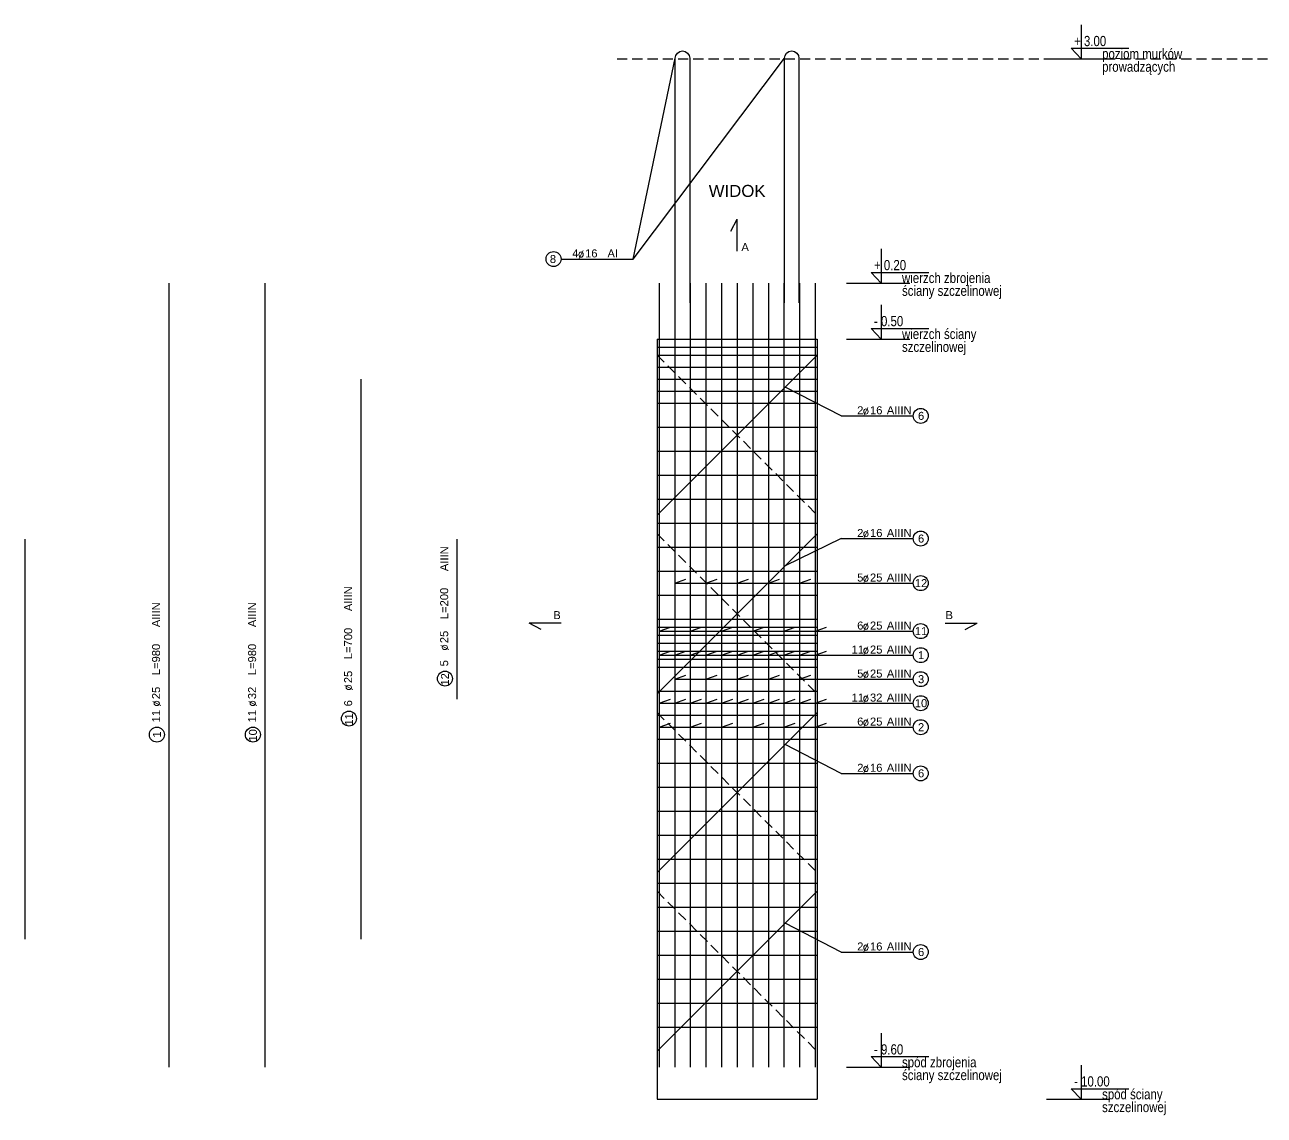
# Model space of a CAD drawing. Extents: x -5033 to 9347, y -16423 to -2430.
# Drawn here: x 2190 to 3739, y -14313 to -12950 of the extents above; entities that cross this region are included whole.
import ezdxf
from ezdxf.enums import TextEntityAlignment as Align

# ---------------------------------------------------------------- set-up
doc = ezdxf.new("R2010")
doc.units = 0
doc.header["$MEASUREMENT"] = 0
doc.linetypes.add('DASHED', pattern=[19.05, 12.7, -6.35])
for name, color, linetype in [('__SOL-KOTY_WYSOKOSCIOWE', 4, 'CONTINUOUS'), ('__SOL-OPISY', 4, 'CONTINUOUS'), ('__SOL-PRZERYWANA', 253, 'DASHED'), ('__SOL-WIDOK', 4, 'CONTINUOUS'), ('__SOL-ZBROJENIE', 3, 'CONTINUOUS')]:
    doc.layers.add(name, color=color, linetype=linetype)
doc.styles.add('ARIAL', font='arial.ttf', dxfattribs={"height": 2.5})
doc.styles.add('SIMPLEX', font='SIMPLEX.SHX', dxfattribs={"width": 0.8})
doc.styles.get("Standard").update_dxf_attribs({"font": 'arial.ttf'})

# ---------------------------------------------------------------- blocks, each defined once
blk = doc.blocks.new('OPIS_PRET_BEZ_LINII')
at = {"layer": '__SOL-OPISY'}
blk.add_circle((25.7, 0), 9.36, dxfattribs=at)
at = {"layer": '__SOL-OPISY', "style": 'SIMPLEX', "width": 0.9}
blk.add_text(' %%c ', height=10, dxfattribs=at).set_placement((64.7, -4.8), align=Align.CENTER)
at = {"layer": '__SOL-OPISY', "style": 'ARIAL', "width": 0.8}
blk.add_attdef('NUMER', text='', height=10, dxfattribs=at).set_placement((25.7, 0), align=Align.MIDDLE)
blk.add_attdef('ILOSC', text='', height=10, dxfattribs=at).set_placement((56.9, -5.1), align=Align.RIGHT)
for tag, p in [('SREDNICA', (71, -5.1)), ('DLUGOSC', (95.1, -5.2)), ('STAL', (144.7, -5.2))]:
    blk.add_attdef(tag, p, '', height=10, dxfattribs=at)
blk = doc.blocks.new('OPIS_PRAWY')
at = {"layer": '__SOL-OPISY'}
blk.add_line((0, 0), (90, 0), dxfattribs=at)
blk.add_circle((99.4, 0), 9.36, dxfattribs=at)
at = {"layer": '__SOL-OPISY', "style": 'SIMPLEX', "width": 0.9}
blk.add_text(' %%c ', height=10, dxfattribs=at).set_placement((20.9, 0.5))
at = {"layer": '__SOL-OPISY', "style": 'ARIAL', "width": 0.8}
blk.add_attdef('ILOSC', text='', height=10, dxfattribs=at).set_placement((27.1, 0.1), align=Align.RIGHT)
for tag, p in [('SREDNICA', (35.4, 0.1)), ('STAL', (58.4, 0.5))]:
    blk.add_attdef(tag, p, '', height=10, dxfattribs=at)
for tag, p in [('NUMER', (99.4, 0)), ('DLUGOSC', (52.8, -6.1))]:
    blk.add_attdef(tag, text='', height=10, dxfattribs=at).set_placement(p, align=Align.MIDDLE)
blk = doc.blocks.new('OPIS_LEWY')
at = {"layer": '__SOL-OPISY'}
blk.add_line((-90, 0), (0, 0), dxfattribs=at)
blk.add_circle((-99.4, 0), 9.36, dxfattribs=at)
at = {"layer": '__SOL-OPISY', "style": 'SIMPLEX', "width": 0.9}
blk.add_text(' %%c ', height=10, dxfattribs=at).set_placement((-75, 0.5))
at = {"layer": '__SOL-OPISY', "style": 'ARIAL', "width": 0.8}
for tag, p in [('NUMER', (-99.4, 0)), ('DLUGOSC', (-58.9, -6.6))]:
    blk.add_attdef(tag, text='', height=10, dxfattribs=at).set_placement(p, align=Align.MIDDLE)
blk.add_attdef('ILOSC', text='', height=10, dxfattribs=at).set_placement((-74, 0.1), align=Align.RIGHT)
for tag, p in [('SREDNICA', (-65.8, 0.1)), ('STAL', (-42.7, 0.3))]:
    blk.add_attdef(tag, p, '', height=10, dxfattribs=at)
blk = doc.blocks.new('KOTA')
at = {"layer": '__SOL-KOTY_WYSOKOSCIOWE'}
for p, q in [((0, 33.4), (0, 0)), ((-34, 0), (28, 0)), ((0, 0), (-9.9, 10.4)), ((-9.9, 10.4), (46.5, 10.4))]:
    blk.add_line(p, q, dxfattribs=at)
at = {"layer": '__SOL-KOTY_WYSOKOSCIOWE', "style": 'ARIAL', "width": 0.8}
blk.add_attdef('RZEDNA', (500.5, 15.9), '', height=10.4, dxfattribs=at)

msp = doc.modelspace()

# ---------------------------------------------------------------- linework, layer by layer
at = {"layer": '__SOL-OPISY'}
for p, q in [((2950, -13243), (3002.75, -12992)), ((2950, -13243), (3139.25, -12992)), ((3072, -13208), (3080, -13193)), ((3080, -13233), (3080, -13193)), ((3210, -13439), (3140, -13403)), ((3210, -13592.3), (3140, -13626.3)), ((3002, -13648), (3016.1, -13642.9)), ((3002, -13648), (3210, -13648)), ((3041, -13648), (3055.1, -13642.9)), ((3080, -13648), (3094.1, -13642.9)), ((3119, -13648), (3133.1, -13642.9)), ((3158, -13648), (3172.1, -13642.9)), ((2860, -13698), (2820, -13698)), ((2835, -13706), (2820, -13698)), ((2982.5, -13708), (2996.6, -13702.9)), ((3021.5, -13708), (3035.6, -13702.9)), ((3060.5, -13708), (3074.6, -13702.9)), ((3099.5, -13708), (3113.6, -13702.9)), ((3138.5, -13708), (3152.6, -13702.9)), ((3177.5, -13708), (3191.6, -13702.9)), ((3340, -13698), (3380, -13698)), ((3365, -13706), (3380, -13698)), ((2982.5, -13708), (3210, -13708)), ((2982.5, -13738), (2996.6, -13732.9)), ((3002, -13738), (3016.1, -13732.9)), ((3021.5, -13738), (3035.6, -13732.9)), ((3041, -13738), (3055.1, -13732.9)), ((3060.5, -13738), (3074.6, -13732.9)), ((3080, -13738), (3094.1, -13732.9)), ((3099.5, -13738), (3113.6, -13732.9)), ((3119, -13738), (3133.1, -13732.9)), ((3138.5, -13738), (3152.6, -13732.9)), ((3158, -13738), (3172.1, -13732.9)), ((3177.5, -13738), (3191.6, -13732.9)), ((2982.5, -13738), (3210, -13738)), ((3002, -13768), (3016.1, -13762.9)), ((3041, -13768), (3055.1, -13762.9)), ((3080, -13768), (3094.1, -13762.9)), ((3119, -13768), (3133.1, -13762.9)), ((3158, -13768), (3172.1, -13762.9)), ((3002, -13768), (3210, -13768)), ((2982.5, -13798), (2996.6, -13792.9)), ((3002, -13798), (3016.1, -13792.9)), ((3021.5, -13798), (3035.6, -13792.9)), ((3041, -13798), (3055.1, -13792.9)), ((3060.5, -13798), (3074.6, -13792.9)), ((3080, -13798), (3094.1, -13792.9)), ((3099.5, -13798), (3113.6, -13792.9)), ((3119, -13798), (3133.1, -13792.9)), ((3138.5, -13798), (3152.6, -13792.9)), ((3158, -13798), (3172.1, -13792.9)), ((3177.5, -13798), (3191.6, -13792.9)), ((2982.5, -13798), (3210, -13798)), ((2982.5, -13828), (2996.6, -13822.9)), ((2982.5, -13828), (3210, -13828)), ((3021.5, -13828), (3035.6, -13822.9)), ((3060.5, -13828), (3074.6, -13822.9)), ((3099.5, -13828), (3113.6, -13822.9)), ((3138.5, -13828), (3152.6, -13822.9)), ((3177.5, -13828), (3191.6, -13822.9)), ((3210, -13885.7), (3140, -13849.7)), ((3210, -14109), (3140, -14073))]:
    msp.add_line(p, q, dxfattribs=at)
at = {"layer": '__SOL-PRZERYWANA'}
msp.add_line((2930, -12993), (4280, -12993), dxfattribs=at)
for points in [[(2980, -13343), (2980, -13363), (3180, -13563), (3180, -13583)], [(2980, -13566.3), (2980, -13586.3), (3180, -13786.3), (3180, -13806.3)], [(2980, -13789.7), (2980, -13809.7), (3180, -14009.7), (3180, -14029.7)], [(2980, -14013), (2980, -14033), (3180, -14233), (3180, -14253)]]:
    msp.add_lwpolyline(points, dxfattribs=at)
at = {"layer": '__SOL-WIDOK'}
for p, q in [((2980, -13343), (2980, -14293)), ((2980, -13343), (3180, -13343)), ((3180, -13343), (3180, -14293)), ((2980, -14293), (3180, -14293))]:
    msp.add_line(p, q, dxfattribs=at)
at = {"layer": '__SOL-ZBROJENIE'}
for p, q in [((2370, -13273), (2370, -14253)), ((2490, -13273), (2490, -14253)), ((2982.5, -13273), (2982.5, -14253)), ((3002, -13273), (3002, -14253)), ((3021.5, -13273), (3021.5, -14253)), ((3041, -13273), (3041, -14253)), ((3060.5, -13273), (3060.5, -14253)), ((3080, -13273), (3080, -14253)), ((3099.5, -13273), (3099.5, -14253)), ((3119, -13273), (3119, -14253)), ((3138.5, -13273), (3138.5, -14253)), ((3158, -13273), (3158, -14253)), ((3177.5, -13273), (3177.5, -14253)), ((2980, -13353), (3180, -13353)), ((2980, -13363), (3180, -13363)), ((2980, -13378), (3180, -13378)), ((2610, -13393), (2610, -14093)), ((2980, -13393), (3180, -13393)), ((2980, -13408), (3180, -13408)), ((2980, -13423), (3180, -13423)), ((2980, -13453), (3180, -13453)), ((2980, -13483), (3180, -13483)), ((2980, -13513), (3180, -13513)), ((2980, -13543), (3180, -13543)), ((2980, -13573), (3180, -13573)), ((2190, -13593), (2190, -14093)), ((2730, -13593), (2730, -13793)), ((2980, -13603), (3180, -13603)), ((2980, -13633), (3180, -13633)), ((2980, -13663), (3180, -13663)), ((2980, -13693), (3180, -13693)), ((2980, -13703), (3180, -13703)), ((2980, -13713), (3180, -13713)), ((2980, -13723), (3180, -13723)), ((2980, -13733), (3180, -13733)), ((2980, -13743), (3180, -13743)), ((2980, -13753), (3180, -13753)), ((2980, -13783), (3180, -13783)), ((2980, -13813), (3180, -13813)), ((2980, -13843), (3180, -13843)), ((2980, -13873), (3180, -13873)), ((2980, -13903), (3180, -13903)), ((2980, -13933), (3180, -13933)), ((2980, -13963), (3180, -13963)), ((2980, -13993), (3180, -13993)), ((2980, -14023), (3180, -14023)), ((2980, -14053), (3180, -14053)), ((2980, -14083), (3180, -14083)), ((2980, -14113), (3180, -14113)), ((2980, -14143), (3180, -14143)), ((2980, -14173), (3180, -14173)), ((2980, -14203), (3180, -14203))]:
    msp.add_line(p, q, dxfattribs=at)
for points in [[(3002.75, -13297.9), (3002.75, -12992, -1), (3020.75, -12992), (3020.75, -13297.9)], [(3139.25, -13297.9), (3139.25, -12992, -1), (3157.25, -12992), (3157.25, -13297.9)]]:
    msp.add_lwpolyline(points, format="xyb", dxfattribs=at)
for points in [[(3180, -13343), (3180, -13363), (2980, -13563), (2980, -13583)], [(3180, -13566.3), (3180, -13586.3), (2980, -13786.3), (2980, -13806.3)], [(3180, -13789.7), (3180, -13809.7), (2980, -14009.7), (2980, -14029.7)], [(3180, -14013), (3180, -14033), (2980, -14233), (2980, -14253)]]:
    msp.add_lwpolyline(points, dxfattribs=at)

# ---------------------------------------------------------------- block references
at = {"layer": '__SOL-KOTY_WYSOKOSCIOWE'}
ref = msp.add_blockref('KOTA', (3510, -12993), dxfattribs=dict(at, xscale=1.28, yscale=1.28, zscale=1.28))
ref.add_attrib('RZEDNA', '+ 3.00', (3501, -12977), dxfattribs={"height": 12.8, "style": 'ARIAL', "width": 0.8})
ref.add_attrib('OPIS1', 'poziom murków', (3536, -12993), dxfattribs={"height": 12.8, "style": 'ARIAL', "width": 0.8})
ref.add_attrib('OPIS2', 'prowadzących', (3536, -13009), dxfattribs={"height": 12.8, "style": 'ARIAL', "width": 0.8})
ref = msp.add_blockref('KOTA', (3260, -13273), dxfattribs=dict(at, xscale=1.28, yscale=1.28, zscale=1.28))
ref.add_attrib('RZEDNA', '+ 0.20', (3251, -13257), dxfattribs={"height": 12.8, "style": 'ARIAL', "width": 0.8})
ref.add_attrib('OPIS1', 'wierzch zbrojenia', (3286, -13273), dxfattribs={"height": 12.8, "style": 'ARIAL', "width": 0.8})
ref.add_attrib('OPIS2', 'ściany szczelinowej', (3286, -13289), dxfattribs={"height": 12.8, "style": 'ARIAL', "width": 0.8})
ref = msp.add_blockref('KOTA', (3260, -13343), dxfattribs=dict(at, xscale=1.28, yscale=1.28, zscale=1.28))
ref.add_attrib('RZEDNA', '- 0.50', (3251, -13327), dxfattribs={"height": 12.8, "style": 'ARIAL', "width": 0.8})
ref.add_attrib('OPIS1', 'wierzch ściany', (3286, -13343), dxfattribs={"height": 12.8, "style": 'ARIAL', "width": 0.8})
ref.add_attrib('OPIS2', 'szczelinowej', (3286, -13359), dxfattribs={"height": 12.8, "style": 'ARIAL', "width": 0.8})
ref = msp.add_blockref('KOTA', (3260, -14253), dxfattribs=dict(at, xscale=1.28, yscale=1.28, zscale=1.28))
ref.add_attrib('RZEDNA', '- 9.60', (3251, -14237), dxfattribs={"height": 12.8, "style": 'ARIAL', "width": 0.8})
ref.add_attrib('OPIS1', 'spód zbrojenia', (3286, -14253), dxfattribs={"height": 12.8, "style": 'ARIAL', "width": 0.8})
ref.add_attrib('OPIS2', 'ściany szczelinowej', (3286, -14269), dxfattribs={"height": 12.8, "style": 'ARIAL', "width": 0.8})
ref = msp.add_blockref('KOTA', (3510, -14293), dxfattribs=dict(at, xscale=1.28, yscale=1.28, zscale=1.28))
ref.add_attrib('RZEDNA', '- 10.00', (3501, -14277), dxfattribs={"height": 12.8, "style": 'ARIAL', "width": 0.8})
ref.add_attrib('OPIS1', 'spód ściany', (3536, -14293), dxfattribs={"height": 12.8, "style": 'ARIAL', "width": 0.8})
ref.add_attrib('OPIS2', 'szczelinowej', (3536, -14309), dxfattribs={"height": 12.8, "style": 'ARIAL', "width": 0.8})
at = {"layer": '__SOL-OPISY'}
ref = msp.add_blockref('OPIS_LEWY', (2950, -13243), dxfattribs=at)
ref.add_attrib('ILOSC', '4', (2874, -13241), dxfattribs={"height": 10, "style": 'ARIAL'})
ref.add_attrib('SREDNICA', '16', (2890, -13241), dxfattribs={"height": 10, "style": 'ARIAL'})
ref.add_attrib('STAL', 'AI', (2918, -13241), dxfattribs={"height": 10, "style": 'ARIAL'})
ref.add_attrib('NUMER', '8', (2846, -13248), dxfattribs={"height": 10, "style": 'ARIAL'})
ref = msp.add_blockref('OPIS_PRAWY', (3210, -13439), dxfattribs=at)
ref.add_attrib('ILOSC', '2', (3230, -13437), dxfattribs={"height": 10, "style": 'ARIAL'})
ref.add_attrib('SREDNICA', '16', (3246, -13437), dxfattribs={"height": 10, "style": 'ARIAL'})
ref.add_attrib('STAL', 'AIIIN', (3267, -13437), dxfattribs={"height": 10, "style": 'ARIAL'})
ref.add_attrib('NUMER', '6', (3306, -13444), dxfattribs={"height": 10, "style": 'ARIAL'})
ref = msp.add_blockref('OPIS_PRAWY', (3210, -13592.3), dxfattribs=at)
ref.add_attrib('ILOSC', '2', (3230, -13590.3), dxfattribs={"height": 10, "style": 'ARIAL'})
ref.add_attrib('SREDNICA', '16', (3246, -13590.3), dxfattribs={"height": 10, "style": 'ARIAL'})
ref.add_attrib('STAL', 'AIIIN', (3267, -13590.3), dxfattribs={"height": 10, "style": 'ARIAL'})
ref.add_attrib('NUMER', '6', (3306, -13597.3), dxfattribs={"height": 10, "style": 'ARIAL'})
ref = msp.add_blockref('OPIS_PRET_BEZ_LINII', (2715, -13793), dxfattribs=dict(at, rotation=90))
ref.add_attrib('NUMER', '12', (2720, -13776), dxfattribs={"height": 10, "rotation": 90, "style": 'ARIAL'})
ref.add_attrib('ILOSC', '5', (2719, -13752), dxfattribs={"height": 10, "rotation": 90, "style": 'ARIAL'})
ref.add_attrib('SREDNICA', '25', (2719, -13723), dxfattribs={"height": 10, "rotation": 90, "style": 'ARIAL'})
ref.add_attrib('DLUGOSC', 'L=200', (2719, -13693), dxfattribs={"height": 10, "rotation": 90, "style": 'ARIAL'})
ref.add_attrib('STAL', 'AIIIN', (2719, -13633), dxfattribs={"height": 10, "rotation": 90, "style": 'ARIAL'})
ref = msp.add_blockref('OPIS_PRAWY', (3210, -13648), dxfattribs=at)
ref.add_attrib('ILOSC', '5', (3230, -13646), dxfattribs={"height": 10, "style": 'ARIAL'})
ref.add_attrib('SREDNICA', '25', (3246, -13646), dxfattribs={"height": 10, "style": 'ARIAL'})
ref.add_attrib('STAL', 'AIIIN', (3267, -13646), dxfattribs={"height": 10, "style": 'ARIAL'})
ref.add_attrib('NUMER', '12', (3302, -13653), dxfattribs={"height": 10, "style": 'ARIAL'})
ref = msp.add_blockref('OPIS_PRET_BEZ_LINII', (2595, -13843), dxfattribs=dict(at, rotation=90))
ref.add_attrib('NUMER', '11', (2600, -13826), dxfattribs={"height": 10, "rotation": 90, "style": 'ARIAL'})
ref.add_attrib('ILOSC', '6', (2599, -13802), dxfattribs={"height": 10, "rotation": 90, "style": 'ARIAL'})
ref.add_attrib('SREDNICA', '25', (2599, -13773), dxfattribs={"height": 10, "rotation": 90, "style": 'ARIAL'})
ref.add_attrib('DLUGOSC', 'L=700', (2599, -13743), dxfattribs={"height": 10, "rotation": 90, "style": 'ARIAL'})
ref.add_attrib('STAL', 'AIIIN', (2599, -13683), dxfattribs={"height": 10, "rotation": 90, "style": 'ARIAL'})
ref = msp.add_blockref('OPIS_PRET_BEZ_LINII', (2355, -13863), dxfattribs=dict(at, rotation=90))
ref.add_attrib('NUMER', '1', (2360, -13841), dxfattribs={"height": 10, "rotation": 90, "style": 'ARIAL'})
ref.add_attrib('ILOSC', '11', (2359, -13822), dxfattribs={"height": 10, "rotation": 90, "style": 'ARIAL'})
ref.add_attrib('SREDNICA', '25', (2359, -13793), dxfattribs={"height": 10, "rotation": 90, "style": 'ARIAL'})
ref.add_attrib('DLUGOSC', 'L=980', (2359, -13763), dxfattribs={"height": 10, "rotation": 90, "style": 'ARIAL'})
ref.add_attrib('STAL', 'AIIIN', (2359, -13703), dxfattribs={"height": 10, "rotation": 90, "style": 'ARIAL'})
ref = msp.add_blockref('OPIS_PRET_BEZ_LINII', (2475, -13863), dxfattribs=dict(at, rotation=90))
ref.add_attrib('NUMER', '10', (2480, -13846), dxfattribs={"height": 10, "rotation": 90, "style": 'ARIAL'})
ref.add_attrib('ILOSC', '11', (2479, -13822), dxfattribs={"height": 10, "rotation": 90, "style": 'ARIAL'})
ref.add_attrib('SREDNICA', '32', (2479, -13793), dxfattribs={"height": 10, "rotation": 90, "style": 'ARIAL'})
ref.add_attrib('DLUGOSC', 'L=980', (2479, -13763), dxfattribs={"height": 10, "rotation": 90, "style": 'ARIAL'})
ref.add_attrib('STAL', 'AIIIN', (2479, -13703), dxfattribs={"height": 10, "rotation": 90, "style": 'ARIAL'})
ref = msp.add_blockref('OPIS_PRAWY', (3210, -13708), dxfattribs=at)
ref.add_attrib('ILOSC', '6', (3230, -13706), dxfattribs={"height": 10, "style": 'ARIAL'})
ref.add_attrib('SREDNICA', '25', (3246, -13706), dxfattribs={"height": 10, "style": 'ARIAL'})
ref.add_attrib('STAL', 'AIIIN', (3267, -13706), dxfattribs={"height": 10, "style": 'ARIAL'})
ref.add_attrib('NUMER', '11', (3302, -13713), dxfattribs={"height": 10, "style": 'ARIAL'})
ref = msp.add_blockref('OPIS_PRAWY', (3210, -13738), dxfattribs=at)
ref.add_attrib('ILOSC', '11', (3223, -13736), dxfattribs={"height": 10, "style": 'ARIAL'})
ref.add_attrib('SREDNICA', '25', (3246, -13736), dxfattribs={"height": 10, "style": 'ARIAL'})
ref.add_attrib('STAL', 'AIIIN', (3267, -13736), dxfattribs={"height": 10, "style": 'ARIAL'})
ref.add_attrib('NUMER', '1', (3306, -13743), dxfattribs={"height": 10, "style": 'ARIAL'})
ref = msp.add_blockref('OPIS_PRAWY', (3210, -13768), dxfattribs=at)
ref.add_attrib('ILOSC', '5', (3230, -13766), dxfattribs={"height": 10, "style": 'ARIAL'})
ref.add_attrib('SREDNICA', '25', (3246, -13766), dxfattribs={"height": 10, "style": 'ARIAL'})
ref.add_attrib('STAL', 'AIIIN', (3267, -13766), dxfattribs={"height": 10, "style": 'ARIAL'})
ref.add_attrib('NUMER', '3', (3306, -13773), dxfattribs={"height": 10, "style": 'ARIAL'})
ref = msp.add_blockref('OPIS_PRAWY', (3210, -13798), dxfattribs=at)
ref.add_attrib('ILOSC', '11', (3223, -13796), dxfattribs={"height": 10, "style": 'ARIAL'})
ref.add_attrib('SREDNICA', '32', (3246, -13796), dxfattribs={"height": 10, "style": 'ARIAL'})
ref.add_attrib('STAL', 'AIIIN', (3267, -13796), dxfattribs={"height": 10, "style": 'ARIAL'})
ref.add_attrib('NUMER', '10', (3302, -13803), dxfattribs={"height": 10, "style": 'ARIAL'})
ref = msp.add_blockref('OPIS_PRAWY', (3210, -13828), dxfattribs=at)
ref.add_attrib('ILOSC', '6', (3230, -13826), dxfattribs={"height": 10, "style": 'ARIAL'})
ref.add_attrib('SREDNICA', '25', (3246, -13826), dxfattribs={"height": 10, "style": 'ARIAL'})
ref.add_attrib('STAL', 'AIIIN', (3267, -13826), dxfattribs={"height": 10, "style": 'ARIAL'})
ref.add_attrib('NUMER', '2', (3306, -13833), dxfattribs={"height": 10, "style": 'ARIAL'})
ref = msp.add_blockref('OPIS_PRAWY', (3210, -13885.7), dxfattribs=at)
ref.add_attrib('ILOSC', '2', (3230, -13883.7), dxfattribs={"height": 10, "style": 'ARIAL'})
ref.add_attrib('SREDNICA', '16', (3246, -13883.7), dxfattribs={"height": 10, "style": 'ARIAL'})
ref.add_attrib('STAL', 'AIIIN', (3267, -13883.7), dxfattribs={"height": 10, "style": 'ARIAL'})
ref.add_attrib('NUMER', '6', (3306, -13890.7), dxfattribs={"height": 10, "style": 'ARIAL'})
ref = msp.add_blockref('OPIS_PRAWY', (3210, -14109), dxfattribs=at)
ref.add_attrib('ILOSC', '2', (3230, -14107), dxfattribs={"height": 10, "style": 'ARIAL'})
ref.add_attrib('SREDNICA', '16', (3246, -14107), dxfattribs={"height": 10, "style": 'ARIAL'})
ref.add_attrib('STAL', 'AIIIN', (3267, -14107), dxfattribs={"height": 10, "style": 'ARIAL'})
ref.add_attrib('NUMER', '6', (3306, -14114), dxfattribs={"height": 10, "style": 'ARIAL'})

# ---------------------------------------------------------------- texts
at = {"layer": '__SOL-OPISY', "width": 2500, "attachment_point": 5}
for s, insert, char_height in [('\\P\\PWIDOK\\P', (3080, -13133), 15), ('A\\P', (3090, -13228), 10), ('B\\P', (2855, -13688), 10), ('B\\P', (3345, -13688), 10)]:
    msp.add_mtext(s, dxfattribs=dict(at, insert=insert, char_height=char_height))

doc.saveas('drawing.dxf')
